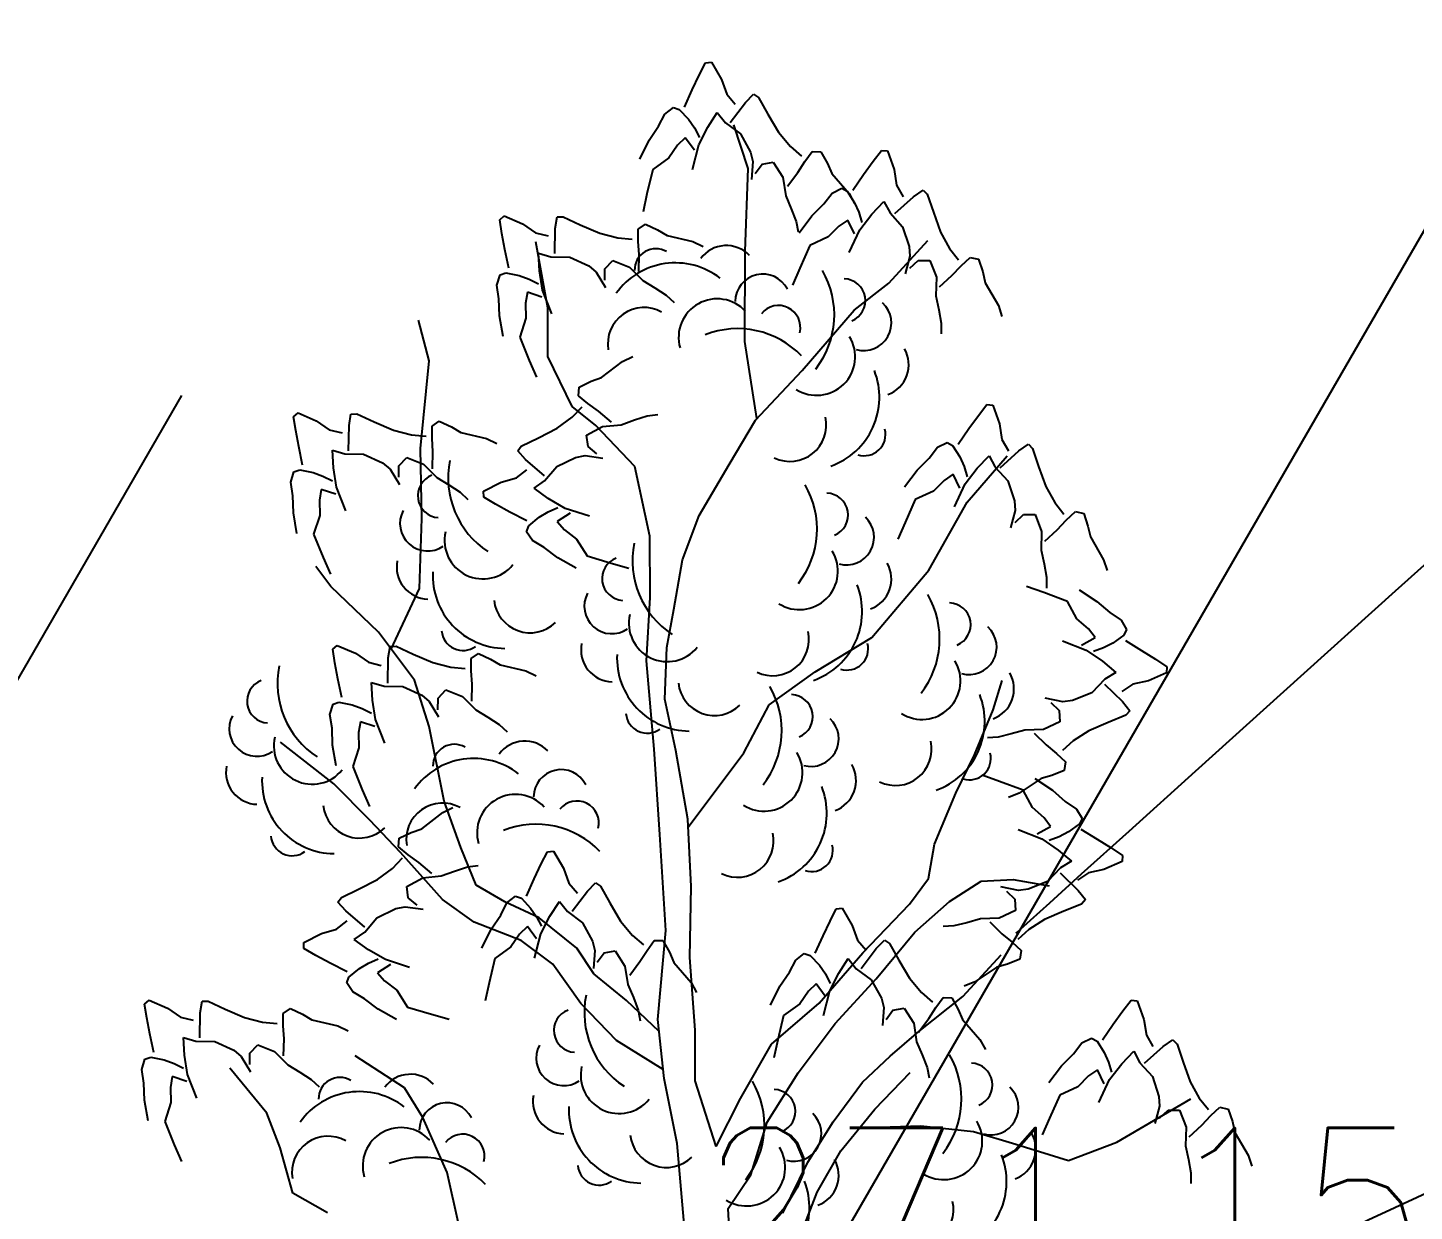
# Model space of a CAD drawing. Header units: millimetres. Extents: x 524954 to 526204, y 9523489 to 9524010.
# Drawn here: x 525392.54 to 525401.4, y 9523765.35 to 9523772.92 of the extents above; entities that cross this region are included whole.
import ezdxf

# ---------------------------------------------------------------- set-up
doc = ezdxf.new("R2010")
doc.units = ezdxf.units.MM
doc.header["$PDMODE"] = 32
doc.header["$PDSIZE"] = 0.5
doc.linetypes.add('ACAD_ISO12W100', pattern=[21, 12, -3, 0, -3, 0, -3])
for name, color, linetype in [('Arbre', 34, 'ACAD_ISO12W100'), ('Bord Fleuve', 4, 'ACAD_ISO12W100'), ('CN_01_00', 3, 'Continuous'), ('TopoAlt', 3, 'Continuous'), ('TOPOJIS', 7, 'Continuous')]:
    doc.layers.add(name, color=color, linetype=linetype)
doc.styles.add('Simplex 1.0', font='Simplex.shx', dxfattribs={"width": 0.99, "height": 1})

# ---------------------------------------------------------------- blocks, each defined once
blk = doc.blocks.new('TCPOINT M')
at = {"color": 0}
blk.add_point((0, 0), dxfattribs=at)
at = {"layer": 'TopoAlt', "style": 'Simplex 1.0', "width": 0.99}
blk.add_attdef('ALT', (0.15, 0.15), '', height=1, dxfattribs=at)
blk = doc.blocks.new('v088')
at = {"color": 3, "linetype": 'Continuous'}
for p, q in [((-0.0239, 12.3184), (0.0161, 12.3965)), ((0.0161, 12.3965), (0.0546, 12.3999)), ((0.0546, 12.3999), (0.1184, 12.2906)), ((-0.0686, 12.2238), (-0.0239, 12.3184)), ((0.1184, 12.2906), (0.1522, 12.1952)), ((-0.1179, 12.1126), (-0.0686, 12.2238)), ((0.1522, 12.1952), (0.2074, 12.1313)), ((0.1746, 12.0155), (0.2717, 12.1435)), ((0.2717, 12.1435), (0.3242, 12.1966)), ((0.3242, 12.1966), (0.3557, 12.1751)), ((0.3557, 12.1751), (0.415, 12.0689)), ((-0.2828, 11.9912), (-0.2428, 12.0693)), ((-0.2428, 12.0693), (-0.1881, 12.111)), ((-0.1881, 12.111), (-0.1505, 12.0986)), ((-0.1505, 12.0986), (-0.0915, 12.0354)), ((0.0317, 11.9844), (0.0922, 12.0781)), ((0.0922, 12.0781), (0.1437, 12.0135)), ((0.415, 12.0689), (0.4841, 11.9528)), ((-0.344, 11.9013), (-0.2828, 11.9912)), ((-0.0915, 12.0354), (-0.0536, 11.98)), ((-0.0536, 11.98), (-0.0225, 11.9193)), ((-0.0252, 11.8718), (0.0317, 11.9844)), ((0.1437, 12.0135), (0.2395, 11.9416)), ((-0.4033, 11.7804), (-0.344, 11.9013)), ((-0.1123, 11.9179), (-0.1618, 11.8694)), ((-0.0542, 11.8389), (-0.1123, 11.9179)), ((0.2395, 11.9416), (0.3048, 11.8248)), ((0.4841, 11.9528), (0.5601, 11.8616)), ((-0.2169, 11.7884), (-0.3202, 11.714)), ((-0.1618, 11.8694), (-0.2169, 11.7884)), ((-0.066, 11.7153), (-0.0252, 11.8718)), ((0.3048, 11.8248), (0.32, 11.7651)), ((0.5601, 11.8616), (0.6304, 11.8005)), ((0.6527, 11.7656), (0.6994, 11.8293)), ((0.6994, 11.8293), (0.7544, 11.828)), ((0.7544, 11.828), (0.796, 11.7537)), ((1.0886, 11.7676), (1.1424, 11.8368)), ((1.1424, 11.8368), (1.1809, 11.833)), ((1.1809, 11.833), (1.2232, 11.7138)), ((-0.3202, 11.714), (-0.3572, 11.5582)), ((0.32, 11.7651), (0.3106, 11.6498)), ((0.3344, 11.6895), (0.378, 11.7487)), ((0.378, 11.7487), (0.4498, 11.7623)), ((0.4498, 11.7623), (0.5114, 11.6644)), ((0.6075, 11.6944), (0.6527, 11.7656)), ((0.796, 11.7537), (0.824, 11.6885)), ((1.027, 11.683), (1.0886, 11.7676)), ((1.2232, 11.7138), (1.2386, 11.6137)), ((0.5114, 11.6644), (0.5299, 11.5465)), ((0.5418, 11.6075), (0.6075, 11.6944)), ((0.824, 11.6885), (0.9344, 11.5607)), ((0.9578, 11.583), (1.027, 11.683)), ((1.2386, 11.6137), (1.2809, 11.5407)), ((-0.3572, 11.5582), (-0.3824, 11.4437)), ((0.5299, 11.5465), (0.5653, 11.4632)), ((0.7732, 11.4945), (0.827, 11.5637)), ((0.827, 11.5637), (0.8886, 11.5945)), ((0.8886, 11.5945), (0.9232, 11.5753)), ((0.9232, 11.5753), (0.9693, 11.5022)), ((0.9344, 11.5607), (0.97, 11.497)), ((1.2271, 11.433), (1.3463, 11.5407)), ((1.3463, 11.5407), (1.4079, 11.583)), ((1.4079, 11.583), (1.4348, 11.556)), ((1.4348, 11.556), (1.4733, 11.4406)), ((0.5653, 11.4632), (0.5962, 11.3829)), ((0.6962, 11.4176), (0.7732, 11.4945)), ((0.9693, 11.5022), (0.9963, 11.4406)), ((0.9963, 11.4406), (1.0155, 11.3753)), ((1.0809, 11.4291), (1.1578, 11.5099)), ((1.1578, 11.5099), (1.1963, 11.4368)), ((1.1963, 11.4368), (1.2771, 11.3483)), ((1.4733, 11.4406), (1.5194, 11.3137)), ((-1.2987, 11.3921), (-1.2695, 11.4174)), ((-1.2853, 11.3054), (-1.2987, 11.3921)), ((-1.2695, 11.4174), (-1.1537, 11.3664)), ((-1.1537, 11.3664), (-1.0704, 11.3089)), ((-0.9434, 11.3371), (-0.9319, 11.4109)), ((-0.9319, 11.4109), (-0.8938, 11.412)), ((-0.8938, 11.412), (-0.7835, 11.3608)), ((-0.7835, 11.3608), (-0.6595, 11.3072)), ((-0.4126, 11.3334), (-0.3673, 11.3647)), ((-0.3673, 11.3647), (-0.2901, 11.3288)), ((0.5962, 11.3829), (0.6091, 11.3149)), ((0.6155, 11.3099), (0.6962, 11.4176)), ((0.8693, 11.3522), (0.8001, 11.2829)), ((0.927, 11.3906), (0.8693, 11.3522)), ((0.9693, 11.3022), (0.927, 11.3906)), ((1.004, 11.3291), (1.0809, 11.4291)), ((1.2771, 11.3483), (1.3194, 11.2214)), ((-1.266, 11.2026), (-1.2853, 11.3054)), ((-1.0704, 11.3089), (-0.9882, 11.2895)), ((-0.9469, 11.1764), (-0.9434, 11.3371)), ((-0.6595, 11.3072), (-0.5444, 11.2779)), ((-0.5444, 11.2779), (-0.4516, 11.2697)), ((-0.4131, 11.2545), (-0.4126, 11.3334)), ((-0.2901, 11.3288), (-0.2291, 11.2925)), ((-0.2291, 11.2925), (-0.0648, 11.2537)), ((0.8001, 11.2829), (0.6847, 11.2291)), ((0.9347, 11.1829), (1.004, 11.3291)), ((1.5194, 11.3137), (1.5771, 11.2099)), ((-1.2408, 11.0836), (-1.266, 11.2026)), ((-1.0503, 11.1789), (-0.9708, 11.1567)), ((-1.0444, 11.0675), (-1.0503, 11.1789)), ((-0.4079, 11.1703), (-0.4131, 11.2545)), ((-0.4102, 11.0614), (-0.4079, 11.1703)), ((-0.0648, 11.2537), (0.0014, 11.223)), ((0.6847, 11.2291), (0.6193, 11.0829)), ((1.3194, 11.2214), (1.3232, 11.1598)), ((1.5771, 11.2099), (1.6348, 11.1368)), ((-0.9708, 11.1567), (-0.851, 11.1547)), ((-0.851, 11.1547), (-0.7296, 11.0984)), ((-0.7296, 11.0984), (-0.6822, 11.0589)), ((-0.6263, 11.0061), (-0.6257, 11.0796)), ((-0.6257, 11.0796), (-0.5755, 11.1328)), ((-0.5755, 11.1328), (-0.4682, 11.0896)), ((-0.4682, 11.0896), (-0.3841, 11.005)), ((0.6193, 11.0829), (0.5731, 10.9752)), ((1.3232, 11.1598), (1.2925, 11.0483)), ((1.3232, 11.0829), (1.3771, 11.1329)), ((1.3771, 11.1329), (1.4502, 11.1329)), ((1.4502, 11.1329), (1.4925, 11.0252)), ((1.5925, 11.0368), (1.6502, 11.0983)), ((1.6502, 11.0983), (1.7079, 11.1522)), ((1.7079, 11.1522), (1.7617, 11.1406)), ((1.7617, 11.1406), (1.7887, 11.0598)), ((-1.3166, 10.9752), (-1.2967, 11.0411)), ((-1.2967, 11.0411), (-1.2589, 11.0531)), ((-1.2589, 11.0531), (-1.1741, 11.0365)), ((-1.1741, 11.0365), (-1.1109, 11.0139)), ((-1.1109, 11.0139), (-1.0501, 10.983)), ((-1.0245, 10.9429), (-1.0444, 11.0675)), ((-0.6822, 11.0589), (-0.6222, 10.96)), ((-0.3841, 11.005), (-0.3065, 10.9583)), ((1.4925, 11.0252), (1.4886, 10.906)), ((1.5117, 10.9637), (1.5925, 11.0368)), ((1.7887, 11.0598), (1.8041, 10.9906)), ((1.8041, 10.9906), (1.8887, 10.8444)), ((-1.3032, 10.8885), (-1.3166, 10.9752)), ((-1.122, 10.9292), (-1.1336, 10.8608)), ((-1.0286, 10.8992), (-1.122, 10.9292)), ((-0.9657, 10.7922), (-1.0245, 10.9429)), ((-0.3065, 10.9583), (-0.2344, 10.9114)), ((-0.2344, 10.9114), (-0.1841, 10.8638)), ((1.4886, 10.906), (1.5079, 10.8175)), ((-1.3, 10.7798), (-1.3032, 10.8885)), ((-1.1336, 10.8608), (-1.1308, 10.7629)), ((1.5079, 10.8175), (1.5233, 10.7329)), ((1.8887, 10.8444), (1.9118, 10.7752)), ((-1.2771, 10.6471), (-1.3, 10.7798)), ((-1.1308, 10.7629), (-1.1708, 10.642)), ((1.5233, 10.7329), (1.5233, 10.6636)), ((-1.1708, 10.642), (-1.1094, 10.4942)), ((-1.1094, 10.4942), (-1.0628, 10.3867)), ((-0.648, 10.3846), (-0.514, 10.4875)), ((-0.514, 10.4875), (-0.4484, 10.5194)), ((-0.7146, 10.3603), (-0.648, 10.3846)), ((-0.7957, 10.2682), (-0.7912, 10.3231)), ((-0.7912, 10.3231), (-0.7146, 10.3603)), ((-0.8359, 10.1311), (-0.7709, 10.1978)), ((-0.7348, 10.218), (-0.7957, 10.2682)), ((-0.6662, 10.1688), (-0.7348, 10.218)), ((1.7617, 10.1424), (1.8156, 10.2117)), ((1.8156, 10.2117), (1.8541, 10.2078)), ((1.8541, 10.2078), (1.8964, 10.0886)), ((-2.6162, 10.1323), (-2.587, 10.1577)), ((-2.6028, 10.0456), (-2.6162, 10.1323)), ((-2.587, 10.1577), (-2.4712, 10.1066)), ((-2.4712, 10.1066), (-2.3879, 10.0492)), ((-2.2608, 10.0773), (-2.2494, 10.1511)), ((-2.2494, 10.1511), (-2.2113, 10.1522)), ((-2.2113, 10.1522), (-2.101, 10.101)), ((-1.7301, 10.0737), (-1.6848, 10.1049)), ((-1.6848, 10.1049), (-1.6075, 10.069)), ((-0.9313, 10.0604), (-0.8359, 10.1311)), ((-0.5833, 10.0982), (-0.6662, 10.1688)), ((-0.5231, 10.0829), (-0.4378, 10.1134)), ((-0.4378, 10.1134), (-0.3559, 10.1397)), ((-0.3559, 10.1397), (-0.2873, 10.1487)), ((1.7002, 10.0578), (1.7617, 10.1424)), ((-2.5835, 9.9428), (-2.6028, 10.0456)), ((-2.3879, 10.0492), (-2.3057, 10.0298)), ((-2.2643, 9.9167), (-2.2608, 10.0773)), ((-2.101, 10.101), (-1.977, 10.0475)), ((-1.977, 10.0475), (-1.8618, 10.0181)), ((-1.8618, 10.0181), (-1.7691, 10.0099)), ((-1.7305, 9.9947), (-1.7301, 10.0737)), ((-1.6075, 10.069), (-1.5466, 10.0327)), ((-1.5466, 10.0327), (-1.3822, 9.9939)), ((-1.0512, 9.9981), (-0.9313, 10.0604)), ((-0.7431, 10.0152), (-0.6418, 10.0712)), ((-0.6418, 10.0712), (-0.5231, 10.0829)), ((1.631, 9.9578), (1.7002, 10.0578)), ((1.8964, 10.0886), (1.9118, 9.9886)), ((-2.5582, 9.8238), (-2.5835, 9.9428)), ((-1.7254, 9.9105), (-1.7305, 9.9947)), ((-1.3822, 9.9939), (-1.316, 9.9632)), ((-1.1838, 9.9148), (-1.1606, 9.945)), ((-1.1606, 9.945), (-1.0512, 9.9981)), ((-0.7336, 9.9427), (-0.7431, 10.0152)), ((-0.677, 9.8958), (-0.7336, 9.9427)), ((1.4463, 9.8693), (1.5002, 9.9386)), ((1.5002, 9.9386), (1.5617, 9.9693)), ((1.5617, 9.9693), (1.5963, 9.9501)), ((1.5963, 9.9501), (1.6425, 9.877)), ((1.9118, 9.9886), (1.9541, 9.9155)), ((2.0195, 9.9155), (2.081, 9.9578)), ((2.081, 9.9578), (2.1079, 9.9309)), ((2.1079, 9.9309), (2.1464, 9.8155)), ((-2.3678, 9.9191), (-2.2883, 9.8969)), ((-2.3619, 9.8077), (-2.3678, 9.9191)), ((-2.2883, 9.8969), (-2.1685, 9.895)), ((-2.1685, 9.895), (-2.0471, 9.8386)), ((-2.0471, 9.8386), (-1.9997, 9.7992)), ((-1.9432, 9.8199), (-1.893, 9.873)), ((-1.893, 9.873), (-1.7856, 9.8299)), ((-1.7277, 9.8016), (-1.7254, 9.9105)), ((-1.1339, 9.8592), (-1.1838, 9.9148)), ((-1.0116, 9.755), (-1.1339, 9.8592)), ((-0.9342, 9.8156), (-0.8138, 9.874)), ((-0.8138, 9.874), (-0.7533, 9.8858)), ((-0.7533, 9.8858), (-0.6387, 9.8698)), ((1.3694, 9.7924), (1.4463, 9.8693)), ((1.6425, 9.877), (1.6694, 9.8155)), ((1.7541, 9.8039), (1.831, 9.8847)), ((1.831, 9.8847), (1.8695, 9.8116)), ((1.9002, 9.8078), (2.0195, 9.9155)), ((-2.634, 9.7155), (-2.6142, 9.7814)), ((-2.6142, 9.7814), (-2.5764, 9.7933)), ((-2.5764, 9.7933), (-2.4916, 9.7768)), ((-2.4916, 9.7768), (-2.4283, 9.7541)), ((-2.4283, 9.7541), (-2.3676, 9.7232)), ((-2.3419, 9.6831), (-2.3619, 9.8077)), ((-1.9997, 9.7992), (-1.9397, 9.7002)), ((-1.9438, 9.7464), (-1.9432, 9.8199)), ((-1.7856, 9.8299), (-1.7015, 9.7452)), ((-1.1923, 9.7429), (-1.1254, 9.7944)), ((-1.0114, 9.724), (-0.9342, 9.8156)), ((1.2886, 9.6847), (1.3694, 9.7924)), ((1.6002, 9.7655), (1.5425, 9.727)), ((1.6425, 9.677), (1.6002, 9.7655)), ((1.6694, 9.8155), (1.6887, 9.7501)), ((1.6771, 9.7039), (1.7541, 9.8039)), ((1.8695, 9.8116), (1.9502, 9.7232)), ((2.1464, 9.8155), (2.1926, 9.6885)), ((-2.6206, 9.6288), (-2.634, 9.7155)), ((-2.4395, 9.6694), (-2.4511, 9.6011)), ((-2.3461, 9.6395), (-2.4395, 9.6694)), ((-2.2831, 9.5325), (-2.3419, 9.6831)), ((-1.7015, 9.7452), (-1.624, 9.6985)), ((-1.624, 9.6985), (-1.5519, 9.6516)), ((-1.4022, 9.6572), (-1.2895, 9.7147)), ((-1.2895, 9.7147), (-1.1923, 9.7429)), ((-1.0789, 9.6763), (-1.0114, 9.724)), ((-0.9888, 9.6106), (-1.0789, 9.6763)), ((1.5425, 9.727), (1.4733, 9.6578)), ((1.6079, 9.5578), (1.6771, 9.7039)), ((1.9502, 9.7232), (1.9925, 9.5962)), ((2.1926, 9.6885), (2.2503, 9.5847)), ((-2.6175, 9.52), (-2.6206, 9.6288)), ((-2.4511, 9.6011), (-2.4483, 9.5032)), ((-1.5519, 9.6516), (-1.5015, 9.6041)), ((-1.401, 9.6186), (-1.4022, 9.6572)), ((-1.3254, 9.5742), (-1.401, 9.6186)), ((-1.2335, 9.5242), (-1.3254, 9.5742)), ((-0.8796, 9.5473), (-0.9888, 9.6106)), ((1.3579, 9.6039), (1.2925, 9.4577)), ((1.4733, 9.6578), (1.3579, 9.6039)), ((1.9925, 9.5962), (1.9964, 9.5347)), ((2.2503, 9.5847), (2.308, 9.5116)), ((-2.5946, 9.3874), (-2.6175, 9.52)), ((-2.4483, 9.5032), (-2.4883, 9.3823)), ((-1.1253, 9.4685), (-1.2335, 9.5242)), ((-1.1132, 9.4352), (-1.0467, 9.4905)), ((-1.0467, 9.4905), (-0.9892, 9.5252)), ((-0.9892, 9.5252), (-0.9269, 9.5527)), ((-0.8484, 9.5165), (-0.9306, 9.463)), ((-0.7257, 9.4976), (-0.8796, 9.5473)), ((1.9964, 9.5347), (1.9656, 9.4231)), ((1.9964, 9.4577), (2.0502, 9.5077)), ((2.0502, 9.5077), (2.1233, 9.5077)), ((2.1233, 9.5077), (2.1656, 9.4)), ((2.3233, 9.4731), (2.381, 9.527)), ((2.381, 9.527), (2.4349, 9.5154)), ((2.4349, 9.5154), (2.4618, 9.4347)), ((-1.1278, 9.3984), (-1.1132, 9.4352)), ((-1.0892, 9.3413), (-1.1278, 9.3984)), ((-0.9306, 9.463), (-0.885, 9.4108)), ((-0.885, 9.4108), (-0.8073, 9.3511)), ((1.2925, 9.4577), (1.2463, 9.35)), ((2.1656, 9.4), (2.1618, 9.2808)), ((2.1849, 9.3385), (2.2657, 9.4116)), ((2.2657, 9.4116), (2.3233, 9.4731)), ((2.4618, 9.4347), (2.4772, 9.3654)), ((-2.4883, 9.3823), (-2.4269, 9.2344)), ((-1.0136, 9.2969), (-1.0892, 9.3413)), ((-0.8073, 9.3511), (-0.7389, 9.2437)), ((2.4772, 9.3654), (2.5618, 9.2193)), ((-2.4269, 9.2344), (-2.3802, 9.1269)), ((-0.9273, 9.2307), (-1.0136, 9.2969)), ((-0.81, 9.1646), (-0.9273, 9.2307)), ((-0.7389, 9.2437), (-0.5855, 9.1979)), ((2.1618, 9.2808), (2.181, 9.1923)), ((2.5618, 9.2193), (2.5849, 9.15)), ((-0.5855, 9.1979), (-0.4727, 9.1661)), ((2.181, 9.1923), (2.1964, 9.1077)), ((2.1801, 9.009), (2.0697, 9.0483)), ((2.1964, 9.1077), (2.1964, 9.0385)), ((2.3301, 8.953), (2.1801, 9.009)), ((2.3912, 8.8412), (2.3301, 8.953)), ((2.4064, 9.0272), (2.519, 8.9533)), ((2.519, 8.9533), (2.6006, 8.8814)), ((2.6006, 8.8814), (2.6731, 8.832)), ((2.4646, 8.7765), (2.3912, 8.8412)), ((2.5067, 8.7213), (2.4646, 8.7765)), ((2.6731, 8.832), (2.7077, 8.7725)), ((2.2998, 8.7005), (2.4501, 8.6406)), ((2.421, 8.6735), (2.5067, 8.7213)), ((2.6207, 8.6861), (2.5609, 8.6554)), ((2.6907, 8.7368), (2.6207, 8.6861)), ((2.7077, 8.7725), (2.6907, 8.7368)), ((2.7005, 8.7027), (2.8047, 8.6399)), ((-2.3661, 8.6466), (-2.3369, 8.6719)), ((-2.3527, 8.5599), (-2.3661, 8.6466)), ((-2.3369, 8.6719), (-2.2212, 8.6209)), ((-2.2212, 8.6209), (-2.1379, 8.5634)), ((-2.0108, 8.5916), (-1.9993, 8.6654)), ((-1.9993, 8.6654), (-1.9613, 8.6665)), ((-1.9613, 8.6665), (-1.8509, 8.6153)), ((-1.8509, 8.6153), (-1.7269, 8.5617)), ((-1.4801, 8.5879), (-1.4347, 8.6192)), ((-1.4347, 8.6192), (-1.3575, 8.5833)), ((2.4501, 8.6406), (2.5548, 8.5702)), ((2.5609, 8.6554), (2.4969, 8.632)), ((2.8047, 8.6399), (2.8931, 8.5838)), ((-2.3334, 8.4571), (-2.3527, 8.5599)), ((-2.1379, 8.5634), (-2.0557, 8.544)), ((-2.0143, 8.4309), (-2.0108, 8.5916)), ((-1.7269, 8.5617), (-1.6118, 8.5324)), ((-1.6118, 8.5324), (-1.519, 8.5242)), ((-1.4805, 8.509), (-1.4801, 8.5879)), ((-1.4754, 8.4248), (-1.4805, 8.509)), ((-1.3575, 8.5833), (-1.2966, 8.547)), ((-1.2966, 8.547), (-1.1322, 8.5082)), ((2.5548, 8.5702), (2.6402, 8.4985)), ((2.8931, 8.5838), (2.9656, 8.5345)), ((2.9656, 8.5345), (2.9641, 8.4958)), ((-2.3082, 8.3381), (-2.3334, 8.4571)), ((-2.1178, 8.4334), (-2.0382, 8.4112)), ((-2.1118, 8.322), (-2.1178, 8.4334)), ((-1.4776, 8.3159), (-1.4754, 8.4248)), ((-1.1322, 8.5082), (-1.066, 8.4775)), ((2.5697, 8.4555), (2.4865, 8.3693)), ((2.5678, 8.4245), (2.6828, 8.3123)), ((2.6402, 8.4985), (2.5697, 8.4555)), ((2.749, 8.4244), (2.6787, 8.3776)), ((2.8478, 8.4461), (2.749, 8.4244)), ((2.9641, 8.4958), (2.8478, 8.4461)), ((-2.0382, 8.4112), (-1.9184, 8.4092)), ((-1.9184, 8.4092), (-1.7971, 8.3529)), ((-1.7971, 8.3529), (-1.7497, 8.3134)), ((-1.6937, 8.2606), (-1.6931, 8.3341)), ((-1.6931, 8.3341), (-1.643, 8.3873)), ((-1.643, 8.3873), (-1.5356, 8.3441)), ((-1.5356, 8.3441), (-1.4515, 8.2595)), ((2.3013, 8.3113), (2.188, 8.335)), ((2.4865, 8.3693), (2.3625, 8.3191)), ((-2.384, 8.2298), (-2.3641, 8.2956)), ((-2.3641, 8.2956), (-2.3264, 8.3076)), ((-2.3264, 8.3076), (-2.2415, 8.291)), ((-2.2415, 8.291), (-2.1783, 8.2684)), ((-2.1783, 8.2684), (-2.1175, 8.2375)), ((-2.0919, 8.1974), (-2.1118, 8.322)), ((-1.7497, 8.3134), (-1.6897, 8.2145)), ((-1.4515, 8.2595), (-1.374, 8.2128)), ((2.2245, 8.3065), (2.2778, 8.2559)), ((2.2778, 8.2559), (2.2824, 8.183)), ((2.3625, 8.3191), (2.3013, 8.3113)), ((2.6828, 8.3123), (2.7289, 8.2536)), ((2.7289, 8.2536), (2.7037, 8.225)), ((-2.3706, 8.1431), (-2.384, 8.2298)), ((-2.1895, 8.1837), (-2.2011, 8.1153)), ((-2.0961, 8.1537), (-2.1895, 8.1837)), ((-2.0331, 8.0467), (-2.0919, 8.1974)), ((-1.374, 8.2128), (-1.3019, 8.1659)), ((-1.3019, 8.1659), (-1.2515, 8.1184)), ((2.2824, 8.183), (2.1776, 8.1339)), ((2.591, 8.1793), (2.4672, 8.1253)), ((2.7037, 8.225), (2.591, 8.1793)), ((-2.3674, 8.0343), (-2.3706, 8.1431)), ((-2.2011, 8.1153), (-2.1982, 8.0174)), ((1.8878, 8.0848), (1.8187, 8.0804)), ((1.9713, 8.1055), (1.8878, 8.0848)), ((2.0584, 8.1303), (1.9713, 8.1055)), ((2.1776, 8.1339), (2.0584, 8.1303)), ((2.1174, 8.1109), (2.1954, 8.0349)), ((2.4672, 8.1253), (2.3672, 8.0611)), ((-2.3445, 7.9016), (-2.3674, 8.0343)), ((-2.1982, 8.0174), (-2.2383, 7.8966)), ((2.1954, 8.0349), (2.2605, 7.9811)), ((2.2605, 7.9811), (2.3179, 7.927)), ((2.3672, 8.0611), (2.2979, 7.9989)), ((-2.2383, 7.8966), (-2.1768, 7.7487)), ((2.3179, 7.927), (2.3098, 7.8725)), ((1.8965, 7.8022), (1.7861, 7.8414)), ((2.0465, 7.7461), (1.8965, 7.8022)), ((2.1627, 7.8208), (2.0222, 7.7271)), ((2.1227, 7.8203), (2.2353, 7.7465)), ((2.2308, 7.8405), (2.1627, 7.8208)), ((2.3098, 7.8725), (2.2308, 7.8405)), ((-2.1768, 7.7487), (-2.1302, 7.6412)), ((2.0222, 7.7271), (1.9545, 7.6997)), ((2.1075, 7.6343), (2.0465, 7.7461)), ((2.2353, 7.7465), (2.3169, 7.6746)), ((-1.6632, 7.6026), (-1.5976, 7.6345)), ((2.1809, 7.5696), (2.1075, 7.6343)), ((2.3169, 7.6746), (2.3894, 7.6252)), ((2.3894, 7.6252), (2.424, 7.5657)), ((-1.7972, 7.4997), (-1.6632, 7.6026)), ((2.223, 7.5144), (2.1809, 7.5696)), ((2.424, 7.5657), (2.407, 7.5299)), ((-1.9404, 7.4382), (-1.8638, 7.4754)), ((-1.8638, 7.4754), (-1.7972, 7.4997)), ((2.0162, 7.4937), (2.1664, 7.4338)), ((2.1373, 7.4666), (2.223, 7.5144)), ((2.2772, 7.4485), (2.2132, 7.4252)), ((2.337, 7.4793), (2.2772, 7.4485)), ((2.407, 7.5299), (2.337, 7.4793)), ((2.4169, 7.4959), (2.521, 7.4331)), ((-1.9448, 7.3833), (-1.9404, 7.4382)), ((-1.8839, 7.3331), (-1.9448, 7.3833)), ((2.1664, 7.4338), (2.2711, 7.3633)), ((2.2711, 7.3633), (2.3565, 7.2916)), ((2.521, 7.4331), (2.6094, 7.377)), ((2.6094, 7.377), (2.6819, 7.3276)), ((-1.985, 7.2461), (-1.9201, 7.3129)), ((-1.8154, 7.2839), (-1.8839, 7.3331)), ((-1.7325, 7.2133), (-1.8154, 7.2839)), ((-1.0783, 7.18), (-1.0336, 7.2746)), ((-1.0336, 7.2746), (-0.9936, 7.3527)), ((-0.9936, 7.3527), (-0.9551, 7.3561)), ((-0.9551, 7.3561), (-0.8913, 7.2468)), ((2.3565, 7.2916), (2.286, 7.2486)), ((2.6805, 7.289), (2.5641, 7.2392)), ((2.6819, 7.3276), (2.6805, 7.289)), ((-2.0805, 7.1754), (-1.985, 7.2461)), ((-1.8923, 7.1303), (-1.791, 7.1862)), ((-1.791, 7.1862), (-1.6722, 7.1979)), ((-1.6722, 7.1979), (-1.587, 7.2285)), ((-1.587, 7.2285), (-1.5051, 7.2548)), ((-1.5051, 7.2548), (-1.4365, 7.2638)), ((-1.1277, 7.0688), (-1.0783, 7.18)), ((-0.8913, 7.2468), (-0.8575, 7.1514)), ((2.286, 7.2486), (2.2028, 7.1624)), ((2.2841, 7.2177), (2.3991, 7.1055)), ((2.4653, 7.2176), (2.395, 7.1707)), ((2.5641, 7.2392), (2.4653, 7.2176)), ((-2.3098, 7.06), (-2.2004, 7.1132)), ((-2.2004, 7.1132), (-2.0805, 7.1754)), ((-1.8828, 7.0578), (-1.8923, 7.1303)), ((-0.8575, 7.1514), (-0.8023, 7.0875)), ((-0.8351, 6.9716), (-0.7381, 7.0997)), ((-0.7381, 7.0997), (-0.6855, 7.1528)), ((-0.6855, 7.1528), (-0.654, 7.1313)), ((-0.654, 7.1313), (-0.5947, 7.0251)), ((2.0176, 7.1045), (1.9044, 7.1282)), ((1.9408, 7.0996), (1.9941, 7.049)), ((2.0788, 7.1122), (2.0176, 7.1045)), ((2.2028, 7.1624), (2.0788, 7.1122)), ((2.3991, 7.1055), (2.4452, 7.0467)), ((-2.333, 7.0298), (-2.3098, 7.06)), ((-2.283, 6.9743), (-2.333, 7.0298)), ((-1.8262, 7.0109), (-1.8828, 7.0578)), ((-1.2925, 6.9474), (-1.2526, 7.0255)), ((-1.2526, 7.0255), (-1.1978, 7.0672)), ((-1.1978, 7.0672), (-1.1602, 7.0548)), ((-1.1602, 7.0548), (-1.1012, 6.9916)), ((-0.978, 6.9406), (-0.9175, 7.0343)), ((-0.9175, 7.0343), (-0.8661, 6.9697)), ((-0.5947, 7.0251), (-0.5257, 6.909)), ((1.9941, 7.049), (1.9988, 6.9761)), ((2.4201, 7.0181), (2.3073, 6.9725)), ((2.4452, 7.0467), (2.4201, 7.0181)), ((-2.1607, 6.8701), (-2.283, 6.9743)), ((-2.1606, 6.8391), (-2.0833, 6.9307)), ((-2.0833, 6.9307), (-1.963, 6.9891)), ((-1.963, 6.9891), (-1.9025, 7.0009)), ((-1.9025, 7.0009), (-1.7879, 6.9849)), ((-1.3538, 6.8575), (-1.2925, 6.9474)), ((-1.1012, 6.9916), (-1.0633, 6.9361)), ((-1.0633, 6.9361), (-1.0322, 6.8755)), ((-1.0349, 6.828), (-0.978, 6.9406)), ((-0.8661, 6.9697), (-0.7702, 6.8978)), ((0.8128, 6.9092), (0.8527, 6.9872)), ((0.8527, 6.9872), (0.8913, 6.9906)), ((0.8913, 6.9906), (0.9551, 6.8814)), ((1.7747, 6.9234), (1.6876, 6.8986)), ((1.8939, 6.9271), (1.7747, 6.9234)), ((1.9988, 6.9761), (1.8939, 6.9271)), ((2.1835, 6.9184), (2.0835, 6.8543)), ((2.3073, 6.9725), (2.1835, 6.9184)), ((-2.5514, 6.7723), (-2.4387, 6.8298)), ((-2.4387, 6.8298), (-2.3415, 6.858)), ((-2.3415, 6.858), (-2.2745, 6.9095)), ((-2.228, 6.7914), (-2.1606, 6.8391)), ((-1.413, 6.7366), (-1.3538, 6.8575)), ((-1.1715, 6.8255), (-1.2266, 6.7446)), ((-1.122, 6.8741), (-1.1715, 6.8255)), ((-1.0639, 6.7951), (-1.122, 6.8741)), ((-1.0757, 6.6715), (-1.0349, 6.828)), ((-0.7702, 6.8978), (-0.705, 6.781)), ((-0.5257, 6.909), (-0.4496, 6.8178)), ((0.7681, 6.8145), (0.8128, 6.9092)), ((0.9551, 6.8814), (0.9888, 6.786)), ((1.6041, 6.8779), (1.535, 6.8736)), ((1.6876, 6.8986), (1.6041, 6.8779)), ((1.8337, 6.904), (1.9118, 6.828)), ((1.9118, 6.828), (1.9768, 6.7743)), ((2.0835, 6.8543), (2.0142, 6.7921)), ((-2.5502, 6.7337), (-2.5514, 6.7723)), ((-2.1379, 6.7256), (-2.228, 6.7914)), ((-1.2266, 6.7446), (-1.3299, 6.6702)), ((-0.705, 6.781), (-0.6897, 6.7213)), ((-0.4496, 6.8178), (-0.3793, 6.7567)), ((-0.357, 6.7218), (-0.3104, 6.7855)), ((-0.3104, 6.7855), (-0.2553, 6.7842)), ((-0.2553, 6.7842), (-0.2138, 6.7099)), ((0.7187, 6.7034), (0.7681, 6.8145)), ((0.9888, 6.786), (1.0441, 6.7221)), ((1.1083, 6.7343), (1.1609, 6.7873)), ((1.1609, 6.7873), (1.1923, 6.7659)), ((1.1923, 6.7659), (1.2517, 6.6597)), ((1.9768, 6.7743), (2.0342, 6.7201)), ((-2.4746, 6.6893), (-2.5502, 6.7337)), ((-2.3827, 6.6392), (-2.4746, 6.6893)), ((-2.1384, 6.6402), (-2.076, 6.6678)), ((-2.0288, 6.6624), (-2.1379, 6.7256)), ((-1.8748, 6.6127), (-2.0288, 6.6624)), ((-1.3299, 6.6702), (-1.3669, 6.5144)), ((-0.6897, 6.7213), (-0.6991, 6.6059)), ((-0.6753, 6.6457), (-0.6318, 6.7049)), ((-0.6318, 6.7049), (-0.56, 6.7185)), ((-0.56, 6.7185), (-0.4983, 6.6206)), ((-0.4679, 6.5637), (-0.4022, 6.6506)), ((-0.4022, 6.6506), (-0.357, 6.7218)), ((-0.2138, 6.7099), (-0.1857, 6.6447)), ((0.5538, 6.582), (0.5938, 6.6601)), ((0.5938, 6.6601), (0.6485, 6.7018)), ((0.6485, 6.7018), (0.6861, 6.6893)), ((0.6861, 6.6893), (0.7451, 6.6262)), ((0.8684, 6.5752), (0.9289, 6.6689)), ((0.9289, 6.6689), (0.9803, 6.6043)), ((1.0112, 6.6062), (1.1083, 6.7343)), ((1.2517, 6.6597), (1.3207, 6.5436)), ((2.0261, 6.6656), (1.9472, 6.6337)), ((2.0342, 6.7201), (2.0261, 6.6656)), ((-2.2745, 6.5836), (-2.3827, 6.6392)), ((-2.2624, 6.5503), (-2.1959, 6.6055)), ((-2.1959, 6.6055), (-2.1384, 6.6402)), ((-1.9976, 6.6315), (-2.0798, 6.5781)), ((-2.0798, 6.5781), (-2.0342, 6.5259)), ((-0.4983, 6.6206), (-0.4798, 6.5027)), ((-0.1857, 6.6447), (-0.0753, 6.5169)), ((0.4926, 6.4921), (0.5538, 6.582)), ((0.7451, 6.6262), (0.7831, 6.5707)), ((0.7831, 6.5707), (0.8142, 6.5101)), ((0.8114, 6.4626), (0.8684, 6.5752)), ((0.9803, 6.6043), (1.0762, 6.5324)), ((1.879, 6.6139), (1.7385, 6.5203)), ((1.9472, 6.6337), (1.879, 6.6139)), ((-2.2769, 6.5134), (-2.2624, 6.5503)), ((-2.2384, 6.4564), (-2.2769, 6.5134)), ((-2.0342, 6.5259), (-1.9565, 6.4662)), ((-1.3669, 6.5144), (-1.3922, 6.3999)), ((-0.4798, 6.5027), (-0.4444, 6.4194)), ((-0.0753, 6.5169), (-0.0397, 6.4532)), ((0.4333, 6.3712), (0.4926, 6.4921)), ((0.7244, 6.5087), (0.6749, 6.4601)), ((0.7824, 6.4297), (0.7244, 6.5087)), ((1.0762, 6.5324), (1.1414, 6.4156)), ((1.3207, 6.5436), (1.3968, 6.4523)), ((1.7385, 6.5203), (1.6708, 6.4929)), ((-3.5682, 6.3771), (-3.539, 6.4025)), ((-3.539, 6.4025), (-3.4232, 6.3514)), ((-3.2129, 6.3221), (-3.2014, 6.3959)), ((-3.2014, 6.3959), (-3.1633, 6.397)), ((-3.1633, 6.397), (-3.053, 6.3458)), ((-2.1628, 6.412), (-2.2384, 6.4564)), ((-2.0765, 6.3457), (-2.1628, 6.412)), ((-1.9565, 6.4662), (-1.8881, 6.3588)), ((-0.4444, 6.4194), (-0.4135, 6.3391)), ((0.6749, 6.4601), (0.6198, 6.3792)), ((0.7707, 6.306), (0.8114, 6.4626)), ((1.1414, 6.4156), (1.1567, 6.3559)), ((1.3968, 6.4523), (1.4671, 6.3913)), ((1.4894, 6.3564), (1.536, 6.4201)), ((1.536, 6.4201), (1.5911, 6.4188)), ((1.5911, 6.4188), (1.6326, 6.3444)), ((2.6849, 6.3343), (2.7388, 6.4036)), ((2.7388, 6.4036), (2.7772, 6.3997)), ((2.7772, 6.3997), (2.8196, 6.2805)), ((-3.5548, 6.2904), (-3.5682, 6.3771)), ((-3.4232, 6.3514), (-3.3399, 6.2939)), ((-3.3399, 6.2939), (-3.2577, 6.2746)), ((-3.2164, 6.1615), (-3.2129, 6.3221)), ((-3.053, 6.3458), (-2.929, 6.2922)), ((-2.6826, 6.2395), (-2.6821, 6.3185)), ((-2.6821, 6.3185), (-2.6368, 6.3497)), ((-2.6368, 6.3497), (-2.5596, 6.3138)), ((-2.5596, 6.3138), (-2.4986, 6.2775)), ((-1.9592, 6.2797), (-2.0765, 6.3457)), ((-1.8881, 6.3588), (-1.7347, 6.313)), ((-1.7347, 6.313), (-1.6219, 6.2812)), ((-0.4135, 6.3391), (-0.4006, 6.2711)), ((0.5164, 6.3047), (0.4795, 6.1489)), ((0.6198, 6.3792), (0.5164, 6.3047)), ((1.1567, 6.3559), (1.1472, 6.2405)), ((1.171, 6.2803), (1.2146, 6.3394)), ((1.2146, 6.3394), (1.2864, 6.3531)), ((1.2864, 6.3531), (1.3481, 6.2552)), ((1.4442, 6.2852), (1.4894, 6.3564)), ((1.6326, 6.3444), (1.6606, 6.2793)), ((2.6234, 6.2497), (2.6849, 6.3343)), ((-3.5355, 6.1876), (-3.5548, 6.2904)), ((-2.929, 6.2922), (-2.8139, 6.2629)), ((-2.8139, 6.2629), (-2.7211, 6.2547)), ((-2.6774, 6.1553), (-2.6826, 6.2395)), ((-2.4986, 6.2775), (-2.3343, 6.2387)), ((-2.3343, 6.2387), (-2.2681, 6.208)), ((1.3481, 6.2552), (1.3665, 6.1373)), ((1.3784, 6.1983), (1.4442, 6.2852)), ((1.6606, 6.2793), (1.771, 6.1515)), ((2.5541, 6.1497), (2.6234, 6.2497)), ((2.8196, 6.2805), (2.8349, 6.1805)), ((-3.5103, 6.0686), (-3.5355, 6.1876)), ((-3.3198, 6.1639), (-3.2403, 6.1417)), ((-3.3139, 6.0525), (-3.3198, 6.1639)), ((-3.2403, 6.1417), (-3.1205, 6.1398)), ((-3.1205, 6.1398), (-2.9991, 6.0834)), ((-2.8952, 6.0647), (-2.845, 6.1178)), ((-2.845, 6.1178), (-2.7377, 6.0747)), ((-2.6797, 6.0464), (-2.6774, 6.1553)), ((0.4795, 6.1489), (0.4542, 6.0345)), ((1.3665, 6.1373), (1.4019, 6.054)), ((1.771, 6.1515), (1.8066, 6.0878)), ((2.3695, 6.0612), (2.4234, 6.1305)), ((2.4234, 6.1305), (2.4849, 6.1612)), ((2.4849, 6.1612), (2.5195, 6.142)), ((2.5195, 6.142), (2.5657, 6.0689)), ((2.8349, 6.1805), (2.8773, 6.1074)), ((2.9427, 6.1074), (3.0042, 6.1497)), ((3.0042, 6.1497), (3.0311, 6.1228)), ((3.0311, 6.1228), (3.0696, 6.0074)), ((-3.5662, 6.0262), (-3.5284, 6.0381)), ((-3.5284, 6.0381), (-3.4436, 6.0215)), ((-3.294, 5.9279), (-3.3139, 6.0525)), ((-2.9991, 6.0834), (-2.9517, 6.044)), ((-2.9517, 6.044), (-2.8917, 5.945)), ((-2.8958, 5.9912), (-2.8952, 6.0647)), ((-2.7377, 6.0747), (-2.6536, 5.99)), ((1.4019, 6.054), (1.4328, 5.9737)), ((2.2926, 5.9843), (2.3695, 6.0612)), ((2.5657, 6.0689), (2.5926, 6.0074)), ((2.6772, 5.9958), (2.7542, 6.0766)), ((2.7542, 6.0766), (2.7926, 6.0035)), ((2.8234, 5.9997), (2.9427, 6.1074)), ((-3.5861, 5.9603), (-3.5662, 6.0262)), ((-3.5727, 5.8736), (-3.5861, 5.9603)), ((-3.4436, 6.0215), (-3.3804, 5.9989)), ((-3.3804, 5.9989), (-3.3196, 5.968)), ((-2.6536, 5.99), (-2.576, 5.9433)), ((-2.576, 5.9433), (-2.5039, 5.8964)), ((1.4328, 5.9737), (1.4458, 5.9057)), ((2.2118, 5.8766), (2.2926, 5.9843)), ((2.5234, 5.9574), (2.4657, 5.9189)), ((2.5657, 5.8689), (2.5234, 5.9574)), ((2.5926, 6.0074), (2.6118, 5.942)), ((2.6003, 5.8958), (2.6772, 5.9958)), ((2.7926, 6.0035), (2.8734, 5.9151)), ((3.0696, 6.0074), (3.1158, 5.8804)), ((-3.5695, 5.7648), (-3.5727, 5.8736)), ((-3.3915, 5.9142), (-3.4031, 5.8459)), ((-3.2981, 5.8843), (-3.3915, 5.9142)), ((-3.2352, 5.7773), (-3.294, 5.9279)), ((-2.5039, 5.8964), (-2.4536, 5.8489)), ((2.3964, 5.8497), (2.281, 5.7958)), ((2.4657, 5.9189), (2.3964, 5.8497)), ((2.5311, 5.7497), (2.6003, 5.8958)), ((2.8734, 5.9151), (2.9157, 5.7881)), ((3.1158, 5.8804), (3.1734, 5.7766)), ((-3.5466, 5.6322), (-3.5695, 5.7648)), ((-3.4031, 5.8459), (-3.4003, 5.748)), ((2.281, 5.7958), (2.2156, 5.6496)), ((2.9157, 5.7881), (2.9196, 5.7266)), ((3.1734, 5.7766), (3.2311, 5.7035)), ((-3.4003, 5.748), (-3.4403, 5.6271)), ((2.9196, 5.7266), (2.8888, 5.615)), ((2.9196, 5.6496), (2.9734, 5.6996)), ((2.9734, 5.6996), (3.0465, 5.6996)), ((3.0465, 5.6996), (3.0888, 5.5919)), ((3.2465, 5.665), (3.3042, 5.7189)), ((3.3042, 5.7189), (3.3581, 5.7073)), ((3.3581, 5.7073), (3.385, 5.6266)), ((-3.4403, 5.6271), (-3.3789, 5.4792)), ((2.2156, 5.6496), (2.1695, 5.5419)), ((3.0888, 5.5919), (3.085, 5.4727)), ((3.1081, 5.5304), (3.1888, 5.6035)), ((3.1888, 5.6035), (3.2465, 5.665)), ((3.385, 5.6266), (3.4004, 5.5573)), ((3.4004, 5.5573), (3.485, 5.4112)), ((-3.3789, 5.4792), (-3.3323, 5.3717)), ((3.085, 5.4727), (3.1042, 5.3842)), ((3.485, 5.4112), (3.5081, 5.3419)), ((3.1042, 5.3842), (3.1196, 5.2996)), ((3.1196, 5.2996), (3.1196, 5.2304))]:
    blk.add_line(p, q, dxfattribs=at)
at = {"linetype": 'Continuous'}
for p, q in [((0.2897, 11.7219), (0.1969, 11.9998)), ((0.2697, 11.1929), (0.2897, 11.7219)), ((1.1882, 10.9882), (1.4374, 11.2608)), ((-0.9914, 10.8307), (-1.0686, 11.252)), ((0.2693, 10.6145), (0.2697, 11.1929)), ((0.9679, 10.8157), (1.1882, 10.9882)), ((-0.9911, 10.5198), (-0.9914, 10.8307)), ((0.6339, 10.4293), (0.9679, 10.8157)), ((-1.7492, 10.4915), (-1.8168, 10.7513)), ((0.3448, 10.1217), (0.2693, 10.6145)), ((-1.8059, 9.9306), (-1.7492, 10.4915)), ((-0.8352, 10.1996), (-0.9911, 10.5198)), ((0.3358, 10.1122), (0.6339, 10.4293)), ((-0.6834, 10.0784), (-0.8352, 10.1996)), ((0.1676, 9.8288), (0.3358, 10.1122)), ((-0.4354, 9.8162), (-0.6834, 10.0784)), ((-1.7966, 9.483), (-1.8059, 9.9306)), ((1.6901, 9.587), (1.945, 9.8846)), ((-0.339, 9.3704), (-0.4354, 9.8162)), ((-0.0246, 9.5014), (0.1676, 9.8288)), ((1.4442, 9.1527), (1.6901, 9.587)), ((-0.1306, 9.2193), (-0.0246, 9.5014)), ((-1.8121, 9.0349), (-1.7966, 9.483)), ((-0.337, 8.9787), (-0.339, 9.3704)), ((-0.1861, 8.901), (-0.1306, 9.2193)), ((-2.3783, 9.048), (-2.4742, 9.1766)), ((1.08, 8.7222), (1.4442, 9.1527)), ((-2.0737, 8.7558), (-2.3783, 9.048)), ((-1.992, 8.6473), (-1.8121, 9.0349)), ((-0.3597, 8.574), (-0.337, 8.9787)), ((-0.2308, 8.6575), (-0.1861, 8.901)), ((-1.8434, 8.4497), (-2.0737, 8.7558)), ((0.7177, 8.5032), (1.08, 8.7222)), ((-0.2426, 8.3277), (-0.2308, 8.6575)), ((-0.3105, 8.0091), (-0.3597, 8.574)), ((-1.7501, 8.1531), (-1.8434, 8.4497)), ((0.4236, 8.2918), (0.7177, 8.5032)), ((1.8546, 8.2596), (1.9129, 8.4473)), ((-0.1735, 7.9995), (-0.2426, 8.3277)), ((0.2621, 7.9837), (0.4236, 8.2918)), ((1.7363, 7.971), (1.8546, 8.2596)), ((-1.6531, 7.6763), (-1.7501, 8.1531)), ((-2.3581, 7.786), (-2.6995, 8.0525)), ((-0.2742, 7.4626), (-0.3105, 8.0091)), ((-0.0959, 7.5596), (-0.1735, 7.9995)), ((-0.0934, 7.5087), (0.2621, 7.9837)), ((1.617, 7.726), (1.7363, 7.971)), ((-2.1294, 7.5544), (-2.3581, 7.786)), ((1.4808, 7.3998), (1.617, 7.726)), ((-1.5474, 7.38), (-1.6531, 7.6763)), ((-1.9323, 7.3471), (-2.1294, 7.5544)), ((-0.0745, 7.1309), (-0.0959, 7.5596)), ((-0.2365, 6.8477), (-0.2742, 7.4626)), ((-1.4491, 7.1395), (-1.5474, 7.38)), ((1.4418, 7.1813), (1.4808, 7.3998)), ((-1.6648, 7.048), (-1.9323, 7.3471)), ((1.3209, 7.0171), (1.4418, 7.1813)), ((-1.2665, 7.0314), (-1.4491, 7.1395)), ((-0.0837, 6.6768), (-0.0745, 7.1309)), ((1.5755, 7.0348), (1.778, 7.1634)), ((1.778, 7.1634), (1.983, 7.1739)), ((1.983, 7.1739), (2.2139, 7.1352)), ((-1.4628, 6.9029), (-1.6648, 7.048)), ((-1.0467, 6.9303), (-1.2665, 7.0314)), ((1.0227, 6.7061), (1.3209, 7.0171)), ((1.3557, 6.8374), (1.5755, 7.0348)), ((-0.8063, 6.7363), (-1.0467, 6.9303)), ((-1.1618, 6.7848), (-1.4628, 6.9029)), ((-0.2869, 6.2807), (-0.2365, 6.8477)), ((1.107, 6.54), (1.3557, 6.8374)), ((-0.9597, 6.6336), (-1.1618, 6.7848)), ((-0.6972, 6.5707), (-0.8063, 6.7363)), ((-0.0491, 6.2111), (-0.0837, 6.6768)), ((0.7433, 6.3831), (1.0227, 6.7061)), ((1.6628, 6.4272), (1.906, 6.6935)), ((-0.7803, 6.3824), (-0.9597, 6.6336)), ((-0.4884, 6.4009), (-0.6972, 6.5707)), ((0.8455, 6.2546), (1.107, 6.54)), ((-0.5514, 6.1446), (-0.7803, 6.3824)), ((-0.2789, 6.2036), (-0.4884, 6.4009)), ((0.4379, 6.1217), (0.7433, 6.3831)), ((1.3814, 6.2037), (1.6628, 6.4272)), ((-0.2479, 5.9022), (-0.2869, 6.2807)), ((-0.0486, 5.8877), (-0.0491, 6.2111)), ((0.6096, 5.9388), (0.8455, 6.2546)), ((-0.2539, 5.9607), (-0.5514, 6.1446)), ((0.2399, 5.7756), (0.4379, 6.1217)), ((1.1982, 6.0444), (1.3814, 6.2037)), ((-1.9071, 5.8427), (-2.2223, 6.0475)), ((1.0213, 5.879), (1.1982, 6.0444)), ((-2.7868, 5.6812), (-3.0229, 5.9686)), ((0.4109, 5.6237), (0.6096, 5.9388)), ((1.0995, 5.7065), (1.3247, 5.9413)), ((-0.1646, 5.4873), (-0.2479, 5.9022)), ((0.0846, 5.4676), (-0.0486, 5.8877)), ((0.8338, 5.6263), (1.0213, 5.879)), ((-1.7911, 5.6523), (-1.9071, 5.8427)), ((0.0846, 5.4676), (0.2399, 5.7756)), ((2.6462, 5.4963), (3.1193, 5.7735)), ((-2.7013, 5.4591), (-2.7868, 5.6812)), ((0.8812, 5.4407), (1.0995, 5.7065)), ((-1.6346, 5.3011), (-1.7911, 5.6523)), ((0.3061, 5.2857), (0.4109, 5.6237)), ((0.6713, 5.3679), (0.8338, 5.6263)), ((1.0006, 5.5861), (1.394, 5.6007)), ((1.394, 5.6007), (1.7306, 5.5642)), ((1.7306, 5.5642), (1.9997, 5.4827)), ((2.3377, 5.3779), (2.6462, 5.4963)), ((-2.6206, 5.1685), (-2.7013, 5.4591)), ((-0.1073, 4.8293), (-0.1646, 5.4873)), ((0.7312, 5.1764), (0.8812, 5.4407)), ((1.9997, 5.4827), (2.3377, 5.3779)), ((0.5102, 5.0412), (0.6713, 5.3679)), ((-1.5592, 4.9668), (-1.6346, 5.3011)), ((0.1613, 5.0712), (0.3061, 5.2857)), ((-2.4003, 5.0425), (-2.6206, 5.1685)), ((0.6191, 4.888), (0.7312, 5.1764)), ((0.1717, 4.8724), (0.1613, 5.0712))]:
    blk.add_line(p, q, dxfattribs=at)
at = {"color": 3, "linetype": 'Continuous'}
for centre, major_axis, start_param, end_param in [((-0.3005, 11.0717), (0.0964, 0.0964), 0.254619, 2.377018), ((0.1501, 11.0237), (0.1445, 0.1445), 6.263619, 7.998733), ((-0.1756, 10.6509), (0.3298, 0.3298), 0.12682, 1.733702), ((0.3829, 10.8698), (-0.1246, 0.1246), 4.396235, 7.060094), ((0.2754, 10.7857), (0.3995, 0.3995), 4.836335, 6.022049), ((0.8987, 10.8757), (0.099, 0.099), 4.31771, 7.031286), ((0.0911, 10.6412), (0.1741, 0.1741), 6.236163, 8.918901), ((-0.3757, 10.5998), (0.1641, 0.1641), 0.282297, 2.520721), ((0.4834, 10.7051), (-0.099, 0.099), 3.680741, 6.394318), ((1.0287, 10.7332), (-0.1246, 0.1246), 2.081137, 4.744996), ((0.2226, 10.1318), (-0.3995, 0.3995), 4.689978, 5.875693), ((0.7276, 10.5169), (-0.1741, 0.1741), 1.793126, 4.475865), ((1.1114, 10.4666), (-0.1445, 0.1445), 2.713295, 4.448408), ((0.6623, 10.2582), (-0.3298, 0.3298), 2.69514, 4.302022), ((0.5573, 10.0804), (0.1641, 0.1641), 3.478918, 5.717341), ((1.0314, 10.0206), (0.0964, 0.0964), 3.62262, 5.745019), ((-1.0632, 9.7428), (0.3995, 0.3995), 2.158504, 3.344219), ((-1.6825, 9.6282), (-0.099, 0.099), -0.421529, 2.292047), ((0.1648, 9.4153), (0.3995, 0.3995), 4.836335, 6.022049), ((0.7881, 9.5054), (-0.099, 0.099), 2.746913, 5.46049), ((-1.7599, 9.4514), (-0.1246, 0.1246), 0.293965, 2.957824), ((0.9181, 9.3628), (0.1246, 0.1246), 3.651933, 6.315792), ((-1.4053, 9.3432), (0.1741, 0.1741), 2.133893, 4.816631), ((0.1148, 9.2139), (-0.3995, 0.3995), 0.587708, 1.773422), ((-0.5045, 9.0993), (0.099, 0.099), 1.149268, 3.862844), ((0.617, 9.1466), (-0.1741, 0.1741), 1.793126, 4.475865), ((-1.7527, 9.1724), (-0.1445, 0.1445), 0.590553, 2.325666), ((-1.2605, 9.1191), (0.3298, 0.3298), 2.307735, 3.914618), ((1.0008, 9.0963), (-0.1445, 0.1445), 2.713295, 4.448408), ((0.5518, 8.8878), (-0.3298, 0.3298), 2.69514, 4.302022), ((-1.1039, 8.9843), (0.1641, 0.1641), 2.463212, 4.701636), ((-0.5819, 8.9225), (0.1246, 0.1246), 1.864761, 4.52862), ((0.9486, 8.7133), (-0.3995, 0.3995), 3.265538, 4.451253), ((-0.2273, 8.8143), (0.1741, 0.1741), 2.133893, 4.816631), ((1.5719, 8.8034), (0.099, 0.099), 4.31771, 7.031286), ((1.7019, 8.6608), (0.1246, 0.1246), 3.651933, 6.315792), ((-1.5338, 8.7756), (0.0964, 0.0964), 2.435534, 4.557933), ((0.4467, 8.71), (-0.1641, 0.1641), 1.908121, 4.146545), ((-0.5746, 8.6435), (0.1445, 0.1445), 2.161349, 3.896462), ((-0.0825, 8.5902), (0.3298, 0.3298), 2.307735, 3.914618), ((0.9208, 8.6502), (0.0964, 0.0964), 3.62262, 5.745019), ((-2.1547, 8.4302), (0.3995, 0.3995), 2.158504, 3.344219), ((1.4008, 8.4446), (0.1741, 0.1741), 3.363922, 6.046661), ((-2.774, 8.3155), (-0.099, 0.099), -0.421529, 2.292047), ((0.0741, 8.4554), (0.1641, 0.1641), 2.463212, 4.701636), ((1.7845, 8.3943), (-0.1445, 0.1445), 2.713295, 4.448408), ((-0.0612, 8.1267), (-0.3995, 0.3995), 3.265538, 4.451253), ((0.5622, 8.2168), (0.099, 0.099), 4.31771, 7.031286), ((1.3355, 8.1858), (-0.3298, 0.3298), 2.69514, 4.302022), ((-2.8514, 8.1388), (-0.1246, 0.1246), 0.293965, 2.957824), ((-0.3558, 8.2467), (0.0964, 0.0964), 2.435534, 4.557933), ((0.6922, 8.0742), (-0.1246, 0.1246), 2.081137, 4.744996), ((-2.4968, 8.0306), (0.1741, 0.1741), 2.133893, 4.816631), ((-1.5891, 7.9031), (0.0964, 0.0964), 0.254619, 2.377018), ((-1.1385, 7.8551), (-0.1445, 0.1445), 4.692823, 6.427936), ((0.391, 7.858), (0.1741, 0.1741), 3.363922, 6.046661), ((1.2305, 8.008), (0.1641, 0.1641), 3.478918, 5.717341), ((1.7045, 7.9482), (-0.0964, 0.0964), 2.051824, 4.174223), ((-2.8441, 7.8598), (-0.1445, 0.1445), 0.590553, 2.325666), ((-1.4642, 7.4823), (0.3298, 0.3298), 0.12682, 1.733702), ((-0.9057, 7.7012), (0.1246, 0.1246), 5.967031, 8.63089), ((0.7748, 7.8077), (-0.1445, 0.1445), 2.713295, 4.448408), ((-2.352, 7.8064), (0.3298, 0.3298), 2.307735, 3.914618), ((-1.1975, 7.4726), (-0.1741, 0.1741), 4.665366, 7.348105), ((0.3258, 7.5992), (0.3298, 0.3298), 4.265936, 5.872819), ((-2.1954, 7.6717), (0.1641, 0.1641), 2.463212, 4.701636), ((-1.6643, 7.4312), (-0.1641, 0.1641), -1.288499, 0.949924), ((-0.8052, 7.5365), (-0.099, 0.099), 3.680741, 6.394318), ((-1.0661, 6.9632), (-0.3995, 0.3995), 4.689978, 5.875693), ((-2.6253, 7.463), (0.0964, 0.0964), 2.435534, 4.557933), ((0.2207, 7.4214), (0.1641, 0.1641), 3.478918, 5.717341), ((0.6948, 7.3616), (-0.0964, 0.0964), 2.051824, 4.174223), ((-0.1929, 6.3242), (-0.3995, 0.3995), 0.587708, 1.773422), ((-0.8122, 6.2095), (-0.099, 0.099), -0.421529, 2.292047), ((-0.8896, 6.0328), (0.1246, 0.1246), 1.864761, 4.52862), ((1.088, 5.7707), (-0.3995, 0.3995), 3.265538, 4.451253), ((-0.535, 5.9246), (0.1741, 0.1741), 2.133893, 4.816631), ((1.7113, 5.8608), (0.099, 0.099), 4.31771, 7.031286), ((-2.32, 5.773), (0.0964, 0.0964), 0.254619, 2.377018), ((-1.8693, 5.7251), (0.1445, 0.1445), 6.263619, 7.998733), ((-0.1718, 5.6024), (0.3995, 0.3995), 4.836335, 6.022049), ((-2.1951, 5.3523), (0.3298, 0.3298), 0.12682, 1.733702), ((-1.6366, 5.5711), (-0.1246, 0.1246), 4.396235, 7.060094), ((-0.8824, 5.7538), (-0.1445, 0.1445), 0.590553, 2.325666), ((0.4516, 5.6925), (0.099, 0.099), 4.31771, 7.031286), ((1.8413, 5.7182), (-0.1246, 0.1246), 2.081137, 4.744996), ((-0.3902, 5.7004), (0.3298, 0.3298), 2.307735, 3.914618), ((0.5816, 5.5499), (0.1246, 0.1246), 3.651933, 6.315792), ((-1.9284, 5.3425), (0.1741, 0.1741), 6.236163, 8.918901), ((1.5402, 5.502), (0.1741, 0.1741), 3.363922, 6.046661), ((-2.3952, 5.3012), (-0.1641, 0.1641), -1.288499, 0.949924), ((-1.536, 5.4064), (0.099, 0.099), 5.251538, 7.965114), ((-0.2336, 5.5657), (-0.1641, 0.1641), 0.892416, 3.130839), ((1.924, 5.4517), (-0.1445, 0.1445), 2.713295, 4.448408), ((-1.7969, 4.8332), (0.3995, 0.3995), 6.260774, 7.446489), ((0.2804, 5.3337), (0.1741, 0.1741), 3.363922, 6.046661), ((1.4749, 5.2432), (0.3298, 0.3298), 4.265936, 5.872819), ((-0.6635, 5.357), (0.0964, 0.0964), 2.435534, 4.557933), ((0.6642, 5.2834), (-0.1445, 0.1445), 2.713295, 4.448408), ((0.2152, 5.0749), (-0.3298, 0.3298), 2.69514, 4.302022), ((1.3699, 5.0654), (-0.1641, 0.1641), 1.908121, 4.146545)]:
    blk.add_ellipse(centre, major_axis=major_axis, ratio=1, start_param=start_param, end_param=end_param, dxfattribs=at)

msp = doc.modelspace()

# ---------------------------------------------------------------- hatches: boundary and pattern name
at = {"layer": 'Bord Fleuve', "ltscale": 0.5}
h = msp.add_hatch(dxfattribs=at)
h.set_pattern_fill('ANSI33', color=135, scale=2, angle=15, style=0)
edge = h.paths.add_edge_path()
edge.add_line((525439.3507, 9523820.3804), (525429.4285, 9523796.0204))
edge.add_line((525429.4285, 9523796.0204), (525428.8842, 9523788.1014))
edge.add_line((525428.8842, 9523788.1014), (525428.3528, 9523783.6129))
edge.add_line((525428.3528, 9523783.6129), (525432.3447, 9523771.0442))
edge.add_line((525432.3447, 9523771.0442), (525425.1553, 9523761.3956))
edge.add_line((525425.1553, 9523761.3956), (525425.603, 9523757.8565))
edge.add_line((525425.603, 9523757.8565), (525425.3921, 9523752.7675))
edge.add_line((525425.3921, 9523752.7675), (525425.5312, 9523737.2692))
edge.add_line((525425.5312, 9523737.2692), (525420.1733, 9523734.2416))
edge.add_line((525420.1733, 9523734.2416), (525409.2311, 9523730.8373))
edge.add_line((525409.2311, 9523730.8373), (525403.1497, 9523725.2617))
edge.add_line((525403.1497, 9523725.2617), (525399.3115, 9523719.2787))
edge.add_line((525399.3115, 9523719.2787), (525398.4707, 9523717.2039))
edge.add_line((525398.4707, 9523717.2039), (525387.3234, 9523716.7674))
edge.add_line((525387.3234, 9523716.7674), (525379.7428, 9523715.4168))
edge.add_line((525439.3507, 9523820.3804), (525412.0291, 9523831.392))
edge.add_line((525412.0291, 9523831.392), (525397.6744, 9523844.8293))
edge.add_line((525397.6744, 9523844.8293), (525370.0416, 9523852.8917))
edge.add_line((525370.0416, 9523852.8917), (525354.138, 9523871.2241))
edge.add_line((525335.0465, 9523740.9341), (525335.464, 9523745.7879))
edge.add_line((525335.464, 9523745.7879), (525334.8238, 9523749.4829))
edge.add_line((525334.8238, 9523749.4829), (525332.9783, 9523755.8789))
edge.add_line((525332.9783, 9523755.8789), (525332.0897, 9523761.9372))
edge.add_line((525332.0897, 9523761.9372), (525333.4824, 9523768.6592))
edge.add_line((525333.4824, 9523768.6592), (525335.7546, 9523783.4262))
edge.add_line((525335.7546, 9523783.4262), (525345.5673, 9523814.1674))
edge.add_line((525345.5673, 9523814.1674), (525355.2016, 9523841.7229))
edge.add_line((525355.2016, 9523841.7229), (525358.1589, 9523858.2542))
edge.add_line((525358.1589, 9523858.2542), (525357.8909, 9523860.4348))
edge.add_line((525357.8909, 9523860.4348), (525354.138, 9523871.2241))
edge.add_line((525335.0725, 9523740.9319), (525368.6438, 9523722.0724))
edge.add_line((525368.6438, 9523722.0724), (525369.7487, 9523720.9808))
edge.add_line((525369.7487, 9523720.9808), (525379.7428, 9523715.4168))

# ---------------------------------------------------------------- linework, layer by layer
at = {"layer": 'CN_01_00', "elevation": 271, "flags": 128}
for points in [[(525405.847, 9523773.2738), (525404.9342, 9523772.5202), (525403.9806, 9523771.7067), (525403.0265, 9523770.8741), (525402.112, 9523770.0634), (525401.2774, 9523769.3155), (525400.5629, 9523768.6713), (525399.9986, 9523768.1619), (525399.5745, 9523767.7791), (525399.2707, 9523767.5049), (525399.067, 9523767.321), (525398.9435, 9523767.2095), (525398.88, 9523767.1522), (525398.8566, 9523767.1311), (525398.8533, 9523767.1281)], [(525399.5399, 9523759.5977), (525399.7229, 9523759.9394), (525399.9014, 9523760.2999), (525400.0692, 9523760.673), (525400.2191, 9523761.0521), (525400.3441, 9523761.4301), (525400.4371, 9523761.8002), (525400.4909, 9523762.1554), (525400.4986, 9523762.4889), (525400.453, 9523762.7938), (525400.3518, 9523763.0653), (525400.2123, 9523763.3071), (525400.0562, 9523763.525), (525399.9055, 9523763.725), (525399.7821, 9523763.9128), (525399.7079, 9523764.0943), (525399.7048, 9523764.2753), (525399.7948, 9523764.4617), (525399.9932, 9523764.658), (525400.2891, 9523764.8638), (525400.6654, 9523765.0773), (525401.1045, 9523765.2966), (525401.5892, 9523765.52)]]:
    msp.add_lwpolyline(points, dxfattribs=at)

# ---------------------------------------------------------------- block references
at = {"layer": 'Arbre'}
msp.add_blockref('v088', (525396.8523, 9523760.2968), dxfattribs=at)
at = {"layer": 'TOPOJIS'}
ref = msp.add_blockref('TCPOINT M', (525396.7655, 9523764.8329, 271.15), dxfattribs=at)
ref.add_attrib('ALT', '271.15', (525396.8155, 9523764.8829, 271.15), dxfattribs={"layer": 'TopoAlt', "height": 1, "style": 'Simplex 1.0', "width": 0.99})

doc.saveas('drawing.dxf')
